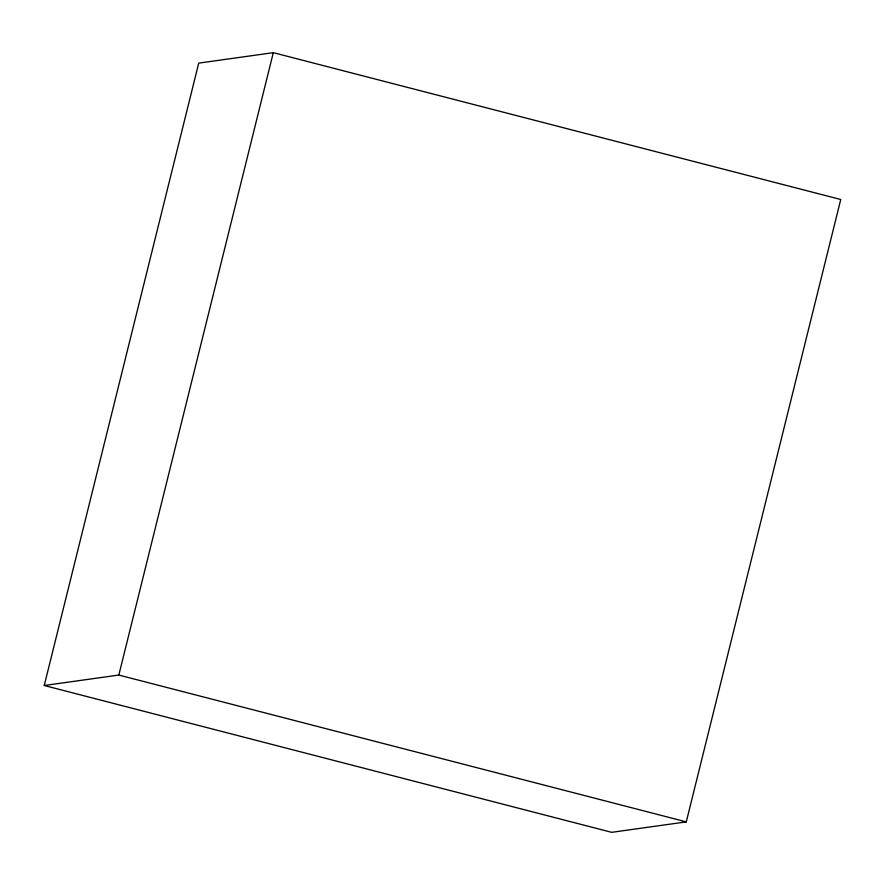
<?xml version="1.0" encoding="UTF-8"?>
<svg xmlns="http://www.w3.org/2000/svg" width="885" height="885" viewBox="0 0 885 885"><rect width="100%" height="100%" fill="white"/><g stroke="black" fill="none" stroke-linecap="round" stroke-linejoin="round"><path stroke-width="1.33" d="M44.25 685.499L198.727 63.123L273.31 52.669L840.75 199.501L686.273 821.877L611.69 832.331L44.25 685.499L118.833 675.056L686.273 821.877M118.833 675.056L273.31 52.669"/></g></svg>
